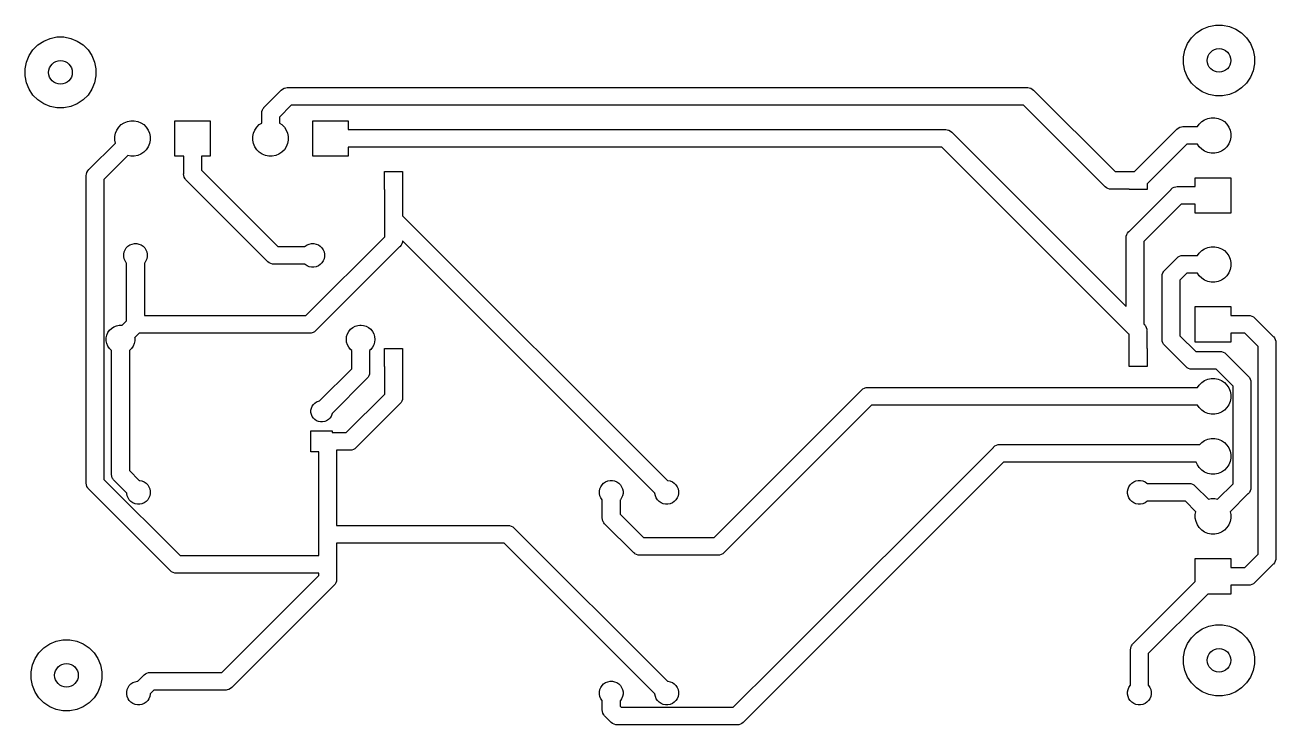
# Model space of a CAD drawing. Extents: x 44 to 150, y -99 to -40.
import ezdxf

# ---------------------------------------------------------------- set-up
doc = ezdxf.new("R2010")
doc.units = 0
doc.header["$MEASUREMENT"] = 0
doc.layers.add('BLACK', color=7, linetype='CONTINUOUS')

msp = doc.modelspace()

# ---------------------------------------------------------------- linework, layer by layer
at = {"layer": 'BLACK', "linetype": 'CONTINUOUS'}
for p, q in [((143.613, -40.2674), (144.159, -40.0413)), ((144.159, -40.0413), (144.739, -39.926)), ((144.739, -39.926), (145.329, -39.926)), ((145.329, -39.926), (145.909, -40.0413)), ((145.909, -40.0413), (146.455, -40.2674)), ((45.0776, -41.6117), (45.569, -41.2834)), ((45.569, -41.2834), (46.1149, -41.0573)), ((46.1149, -41.0573), (46.6945, -40.942)), ((46.6945, -40.942), (47.2855, -40.942)), ((47.2855, -40.942), (47.8651, -41.0573)), ((47.8651, -41.0573), (48.411, -41.2834)), ((48.411, -41.2834), (48.9024, -41.6117)), ((142.375, -41.505), (142.704, -41.0136)), ((142.704, -41.0136), (143.122, -40.5957)), ((143.122, -40.5957), (143.613, -40.2674)), ((146.455, -40.2674), (146.946, -40.5957)), ((146.946, -40.5957), (147.364, -41.0136)), ((147.364, -41.0136), (147.693, -41.505)), ((44.3314, -42.521), (44.6597, -42.0296)), ((44.6597, -42.0296), (45.0776, -41.6117)), ((48.9024, -41.6117), (49.3203, -42.0296)), ((49.3203, -42.0296), (49.6486, -42.521)), ((142.034, -42.6305), (142.149, -42.0509)), ((142.149, -42.0509), (142.375, -41.505)), ((147.693, -41.505), (147.919, -42.0509)), ((147.919, -42.0509), (148.034, -42.6305)), ((43.99, -43.6465), (44.1053, -43.0669)), ((44.1053, -43.0669), (44.3314, -42.521)), ((49.6486, -42.521), (49.8747, -43.0669)), ((49.8747, -43.0669), (49.99, -43.6465)), ((142.034, -43.2215), (142.034, -42.6305)), ((142.149, -43.8011), (142.034, -43.2215)), ((148.034, -43.2215), (147.919, -43.8011)), ((148.034, -42.6305), (148.034, -43.2215)), ((43.99, -44.2375), (43.99, -43.6465)), ((44.1053, -44.8171), (43.99, -44.2375)), ((49.99, -44.2375), (49.8747, -44.8171)), ((49.99, -43.6465), (49.99, -44.2375)), ((142.375, -44.347), (142.149, -43.8011)), ((142.704, -44.8384), (142.375, -44.347)), ((147.693, -44.347), (147.364, -44.8384)), ((147.919, -43.8011), (147.693, -44.347)), ((44.3314, -45.363), (44.1053, -44.8171)), ((44.6597, -45.8544), (44.3314, -45.363)), ((49.6486, -45.363), (49.3203, -45.8544)), ((49.8747, -44.8171), (49.6486, -45.363)), ((64.2657, -46.8523), (65.6483, -45.4697)), ((65.6483, -45.4697), (65.6718, -45.4411)), ((65.6718, -45.4411), (65.786, -45.3474)), ((65.786, -45.3474), (65.9163, -45.2777)), ((65.9163, -45.2777), (66.0577, -45.2349)), ((66.0577, -45.2349), (66.1678, -45.224)), ((66.1678, -45.224), (66.1679, -45.224)), ((66.1679, -45.224), (66.2047, -45.2204)), ((66.2047, -45.2204), (66.2415, -45.224)), ((66.2415, -45.224), (128.773, -45.224)), ((128.773, -45.224), (128.81, -45.2204)), ((128.81, -45.2204), (128.847, -45.224)), ((128.847, -45.224), (128.847, -45.224)), ((128.847, -45.224), (128.957, -45.2349)), ((128.957, -45.2349), (129.098, -45.2777)), ((129.098, -45.2777), (129.229, -45.3474)), ((129.229, -45.3474), (129.343, -45.4411)), ((129.343, -45.4411), (129.366, -45.4697)), ((129.366, -45.4697), (136.233, -52.336)), ((143.122, -45.2563), (142.704, -44.8384)), ((143.613, -45.5846), (143.122, -45.2563)), ((146.946, -45.2563), (146.455, -45.5846)), ((147.364, -44.8384), (146.946, -45.2563)), ((45.0776, -46.2723), (44.6597, -45.8544)), ((45.569, -46.6006), (45.0776, -46.2723)), ((48.9024, -46.2723), (48.411, -46.6006)), ((49.3203, -45.8544), (48.9024, -46.2723)), ((144.159, -45.8107), (143.613, -45.5846)), ((144.739, -45.926), (144.159, -45.8107)), ((145.329, -45.926), (144.739, -45.926)), ((145.909, -45.8107), (145.329, -45.926)), ((146.455, -45.5846), (145.909, -45.8107)), ((46.1149, -46.8267), (45.569, -46.6006)), ((46.6945, -46.942), (46.1149, -46.8267)), ((47.2855, -46.942), (46.6945, -46.942)), ((47.8651, -46.8267), (47.2855, -46.942)), ((48.411, -46.6006), (47.8651, -46.8267)), ((64.0164, -47.4087), (64.0309, -47.2617)), ((64.02, -47.4455), (64.0164, -47.4087)), ((64.02, -48.2271), (64.02, -47.4455)), ((64.0309, -47.2617), (64.0737, -47.1203)), ((64.0737, -47.1203), (64.1062, -47.0596)), ((64.1062, -47.0596), (64.1434, -46.99)), ((64.1434, -46.99), (64.1861, -46.9379)), ((64.1861, -46.9379), (64.2136, -46.9044)), ((64.2136, -46.9044), (64.2371, -46.8758)), ((64.2136, -46.9044), (64.2136, -46.9044)), ((64.2371, -46.8758), (64.2657, -46.8523)), ((66.5153, -46.724), (65.52, -47.7193)), ((128.499, -46.724), (66.5153, -46.724)), ((135.366, -53.5903), (128.499, -46.724)), ((51.7567, -48.8195), (51.9209, -48.5738)), ((51.9209, -48.5738), (52.1298, -48.3649)), ((52.1298, -48.3649), (52.3755, -48.2007)), ((52.3755, -48.2007), (52.6485, -48.0876)), ((52.6485, -48.0876), (52.9383, -48.03)), ((52.9383, -48.03), (53.2337, -48.03)), ((53.2337, -48.03), (53.5235, -48.0876)), ((53.5235, -48.0876), (53.7965, -48.2007)), ((53.7965, -48.2007), (54.0422, -48.3649)), ((54.0422, -48.3649), (54.2511, -48.5738)), ((54.2511, -48.5738), (54.4153, -48.8195)), ((56.666, -51.03), (56.666, -48.03)), ((56.666, -48.03), (59.666, -48.03)), ((59.666, -48.03), (59.666, -51.03)), ((63.4407, -48.8195), (63.6049, -48.5738)), ((63.6049, -48.5738), (63.8138, -48.3649)), ((63.8138, -48.3649), (64.02, -48.2271)), ((65.52, -47.7193), (65.52, -48.2271)), ((65.52, -48.2271), (65.7262, -48.3649)), ((65.7262, -48.3649), (65.9351, -48.5738)), ((65.9351, -48.5738), (66.0993, -48.8195)), ((68.35, -51.03), (68.35, -48.03)), ((68.35, -48.03), (71.35, -48.03)), ((71.35, -48.03), (71.35, -48.78)), ((141.461, -48.7431), (141.575, -48.6494)), ((141.575, -48.6494), (141.706, -48.5797)), ((141.706, -48.5797), (141.847, -48.5369)), ((141.847, -48.5369), (141.957, -48.526)), ((141.957, -48.526), (141.994, -48.5224)), ((141.957, -48.526), (141.957, -48.526)), ((141.994, -48.5224), (142.031, -48.526)), ((142.031, -48.526), (143.223, -48.526)), ((143.223, -48.526), (143.361, -48.3198)), ((143.361, -48.3198), (143.57, -48.1109)), ((143.57, -48.1109), (143.815, -47.9467)), ((143.815, -47.9467), (144.088, -47.8336)), ((144.088, -47.8336), (144.378, -47.776)), ((144.378, -47.776), (144.674, -47.776)), ((144.674, -47.776), (144.964, -47.8336)), ((144.964, -47.8336), (145.237, -47.9467)), ((145.237, -47.9467), (145.482, -48.1109)), ((145.482, -48.1109), (145.691, -48.3198)), ((145.691, -48.3198), (145.855, -48.5655)), ((145.855, -48.5655), (145.968, -48.8385)), ((51.586, -49.3823), (51.6436, -49.0925)), ((51.586, -49.6777), (51.586, -49.3823)), ((51.6344, -49.921), (51.586, -49.6777)), ((51.6436, -49.0925), (51.7567, -48.8195)), ((54.4153, -48.8195), (54.5284, -49.0925)), ((54.5284, -49.0925), (54.586, -49.3823)), ((54.586, -49.6777), (54.5284, -49.9675)), ((54.586, -49.3823), (54.586, -49.6777)), ((63.27, -49.3823), (63.3276, -49.0925)), ((63.27, -49.6777), (63.27, -49.3823)), ((63.3276, -49.9675), (63.27, -49.6777)), ((63.3276, -49.0925), (63.4407, -48.8195)), ((66.0993, -48.8195), (66.2124, -49.0925)), ((66.2124, -49.0925), (66.27, -49.3823)), ((66.27, -49.6777), (66.2124, -49.9675)), ((66.27, -49.3823), (66.27, -49.6777)), ((71.35, -48.78), (121.853, -48.78)), ((121.853, -48.78), (121.89, -48.7764)), ((121.89, -48.7764), (121.927, -48.78)), ((121.927, -48.78), (121.927, -48.78)), ((121.927, -48.78), (122.037, -48.7909)), ((122.037, -48.7909), (122.178, -48.8337)), ((122.178, -48.8337), (122.309, -48.9034)), ((122.309, -48.9034), (122.423, -48.9971)), ((122.423, -48.9971), (122.446, -49.0257)), ((122.446, -49.0257), (137.172, -63.7513)), ((137.885, -52.324), (141.438, -48.7717)), ((141.438, -48.7717), (141.461, -48.7431)), ((145.968, -49.7135), (145.855, -49.9865)), ((145.968, -48.8385), (146.026, -49.1283)), ((146.026, -49.4237), (145.968, -49.7135)), ((146.026, -49.1283), (146.026, -49.4237)), ((49.4157, -52.1396), (51.6344, -49.921)), ((54.0422, -50.6951), (53.7965, -50.8593)), ((54.2511, -50.4862), (54.0422, -50.6951)), ((54.4153, -50.2405), (54.2511, -50.4862)), ((54.5284, -49.9675), (54.4153, -50.2405)), ((63.4407, -50.2405), (63.3276, -49.9675)), ((63.6049, -50.4862), (63.4407, -50.2405)), ((63.8138, -50.6951), (63.6049, -50.4862)), ((64.0595, -50.8593), (63.8138, -50.6951)), ((65.7262, -50.6951), (65.4805, -50.8593)), ((65.9351, -50.4862), (65.7262, -50.6951)), ((66.0993, -50.2405), (65.9351, -50.4862)), ((66.2124, -49.9675), (66.0993, -50.2405)), ((121.579, -50.28), (71.35, -50.28)), ((71.35, -50.28), (71.35, -51.03)), ((137.366, -66.0663), (121.579, -50.28)), ((142.305, -50.026), (138.946, -53.3847)), ((143.223, -50.026), (142.305, -50.026)), ((143.361, -50.2322), (143.223, -50.026)), ((143.57, -50.4411), (143.361, -50.2322)), ((143.815, -50.6053), (143.57, -50.4411)), ((144.088, -50.7184), (143.815, -50.6053)), ((144.378, -50.776), (144.088, -50.7184)), ((144.674, -50.776), (144.378, -50.776)), ((144.964, -50.7184), (144.674, -50.776)), ((145.237, -50.6053), (144.964, -50.7184)), ((145.482, -50.4411), (145.237, -50.6053)), ((145.691, -50.2322), (145.482, -50.4411)), ((145.855, -49.9865), (145.691, -50.2322)), ((52.695, -50.9816), (50.67, -53.0067)), ((52.9383, -51.03), (52.695, -50.9816)), ((53.2337, -51.03), (52.9383, -51.03)), ((53.5235, -50.9724), (53.2337, -51.03)), ((53.7965, -50.8593), (53.5235, -50.9724)), ((57.416, -51.03), (56.666, -51.03)), ((57.416, -52.4932), (57.416, -51.03)), ((59.666, -51.03), (58.916, -51.03)), ((58.916, -51.03), (58.916, -52.2193)), ((64.3325, -50.9724), (64.0595, -50.8593)), ((64.6223, -51.03), (64.3325, -50.9724)), ((64.9177, -51.03), (64.6223, -51.03)), ((65.2075, -50.9724), (64.9177, -51.03)), ((65.4805, -50.8593), (65.2075, -50.9724)), ((71.35, -51.03), (68.35, -51.03)), ((49.1664, -52.696), (49.17, -52.6592)), ((49.17, -52.7328), (49.1664, -52.696)), ((49.17, -52.6592), (49.1809, -52.549)), ((49.17, -52.6592), (49.17, -52.6592)), ((49.17, -78.6772), (49.17, -52.7328)), ((49.1809, -52.549), (49.2237, -52.4076)), ((49.2237, -52.4076), (49.2934, -52.2773)), ((49.2934, -52.2773), (49.3871, -52.1631)), ((49.3871, -52.1631), (49.4157, -52.1396)), ((57.4124, -52.53), (57.416, -52.4932)), ((57.4269, -52.677), (57.4124, -52.53)), ((57.4697, -52.8184), (57.4269, -52.677)), ((57.5394, -52.9487), (57.4697, -52.8184)), ((57.4697, -52.8184), (57.4697, -52.8184)), ((58.916, -52.2193), (65.3827, -58.686)), ((74.422, -53.848), (74.422, -52.324)), ((74.422, -52.324), (75.946, -52.324)), ((75.946, -52.324), (75.946, -53.848)), ((136.233, -52.336), (137.422, -52.336)), ((137.422, -52.336), (137.422, -52.324)), ((137.422, -52.324), (137.885, -52.324)), ((143.026, -53.606), (143.026, -52.856)), ((143.026, -52.856), (146.026, -52.856)), ((146.026, -52.856), (146.026, -55.856)), ((50.67, -53.0067), (50.67, -78.4033)), ((57.5687, -52.9844), (57.5394, -52.9487)), ((57.6096, -53.0343), (57.5687, -52.9844)), ((57.6331, -53.0629), (57.6096, -53.0343)), ((57.6096, -53.0343), (57.6096, -53.0343)), ((57.6617, -53.0864), (57.6331, -53.0629)), ((64.5156, -59.9403), (57.6617, -53.0864)), ((74.434, -53.848), (74.422, -53.848)), ((74.434, -56.3512), (74.434, -53.848)), ((75.946, -53.848), (75.934, -53.848)), ((75.934, -53.848), (75.934, -56.0773)), ((135.389, -53.6189), (135.366, -53.5903)), ((135.503, -53.7126), (135.389, -53.6189)), ((135.634, -53.7823), (135.503, -53.7126)), ((135.775, -53.8251), (135.634, -53.7823)), ((135.885, -53.836), (135.775, -53.8251)), ((135.922, -53.8396), (135.885, -53.836)), ((135.885, -53.836), (135.885, -53.836)), ((135.959, -53.836), (135.922, -53.8396)), ((137.422, -53.836), (135.959, -53.836)), ((137.418, -57.4036), (140.97, -53.8517)), ((137.422, -53.848), (137.422, -53.836)), ((138.946, -53.848), (137.422, -53.848)), ((138.946, -53.3847), (138.946, -53.848)), ((140.97, -53.8517), (140.993, -53.8231)), ((140.993, -53.8231), (141.107, -53.7294)), ((141.107, -53.7294), (141.238, -53.6597)), ((141.238, -53.6597), (141.379, -53.6169)), ((141.379, -53.6169), (141.489, -53.606)), ((141.489, -53.606), (141.526, -53.6024)), ((141.489, -53.606), (141.489, -53.606)), ((141.526, -53.6024), (141.563, -53.606)), ((141.563, -53.606), (143.026, -53.606)), ((75.934, -56.0773), (98.3587, -78.502)), ((141.837, -55.106), (138.672, -58.2707)), ((143.026, -55.106), (141.837, -55.106)), ((143.026, -55.856), (143.026, -55.106)), ((146.026, -55.856), (143.026, -55.856)), ((74.4304, -56.388), (74.434, -56.3512)), ((74.434, -56.4248), (74.4304, -56.388)), ((74.434, -57.8553), (74.434, -56.4248)), ((67.7613, -64.528), (74.434, -57.8553)), ((75.934, -58.2028), (75.9231, -58.313)), ((75.9344, -58.199), (75.934, -58.2028)), ((75.934, -58.2028), (75.934, -58.2028)), ((97.298, -79.5627), (75.9344, -58.199)), ((137.168, -57.96), (137.172, -57.9232)), ((137.172, -57.9968), (137.168, -57.96)), ((137.172, -57.9232), (137.183, -57.813)), ((137.172, -57.9232), (137.172, -57.9232)), ((137.172, -63.7513), (137.172, -57.9968)), ((137.183, -57.813), (137.226, -57.6716)), ((137.226, -57.6716), (137.295, -57.5413)), ((137.295, -57.5413), (137.389, -57.4271)), ((137.389, -57.4271), (137.418, -57.4036)), ((52.34, -59.3375), (52.3784, -59.1443)), ((52.3784, -59.1443), (52.4538, -58.9623)), ((52.4538, -58.9623), (52.5632, -58.7985)), ((52.5632, -58.7985), (52.7025, -58.6592)), ((52.7025, -58.6592), (52.8663, -58.5498)), ((52.8663, -58.5498), (53.0483, -58.4744)), ((53.0483, -58.4744), (53.2415, -58.436)), ((53.2415, -58.436), (53.4385, -58.436)), ((53.4385, -58.436), (53.6317, -58.4744)), ((53.6317, -58.4744), (53.8137, -58.5498)), ((53.8137, -58.5498), (53.9775, -58.6592)), ((53.9775, -58.6592), (54.1168, -58.7985)), ((54.1168, -58.7985), (54.2262, -58.9623)), ((54.2262, -58.9623), (54.3016, -59.1443)), ((54.3016, -59.1443), (54.34, -59.3375)), ((65.3827, -58.686), (67.6758, -58.686)), ((67.6758, -58.686), (67.7025, -58.6592)), ((67.7025, -58.6592), (67.8663, -58.5498)), ((67.8663, -58.5498), (68.0483, -58.4744)), ((68.0483, -58.4744), (68.2415, -58.436)), ((68.2415, -58.436), (68.4385, -58.436)), ((68.4385, -58.436), (68.6317, -58.4744)), ((75.6883, -58.7224), (68.6284, -65.7823)), ((68.6317, -58.4744), (68.8137, -58.5498)), ((68.8137, -58.5498), (68.9775, -58.6592)), ((68.9775, -58.6592), (69.1168, -58.7985)), ((69.1168, -58.7985), (69.2262, -58.9623)), ((69.2262, -58.9623), (69.3016, -59.1443)), ((69.3016, -59.1443), (69.34, -59.3375)), ((75.7169, -58.6989), (75.6883, -58.7224)), ((75.8106, -58.5847), (75.7169, -58.6989)), ((75.8803, -58.4544), (75.8106, -58.5847)), ((75.9231, -58.313), (75.8803, -58.4544)), ((138.672, -58.2707), (138.672, -65.2513)), ((143.223, -59.448), (143.361, -59.2418)), ((143.361, -59.2418), (143.57, -59.0329)), ((143.57, -59.0329), (143.815, -58.8687)), ((143.815, -58.8687), (144.088, -58.7556)), ((144.088, -58.7556), (144.378, -58.698)), ((144.378, -58.698), (144.674, -58.698)), ((144.674, -58.698), (144.964, -58.7556)), ((144.964, -58.7556), (145.237, -58.8687)), ((145.237, -58.8687), (145.482, -59.0329)), ((145.482, -59.0329), (145.691, -59.2418)), ((145.691, -59.2418), (145.855, -59.4875)), ((52.34, -59.5345), (52.34, -59.3375)), ((52.3784, -59.7277), (52.34, -59.5345)), ((52.4538, -59.9097), (52.3784, -59.7277)), ((52.5632, -60.0735), (52.4538, -59.9097)), ((52.59, -60.1002), (52.5632, -60.0735)), ((52.59, -64.9673), (52.59, -60.1002)), ((54.1168, -60.0735), (54.09, -60.1002)), ((54.09, -60.1002), (54.09, -64.528)), ((54.2262, -59.9097), (54.1168, -60.0735)), ((54.3016, -59.7277), (54.2262, -59.9097)), ((54.34, -59.5345), (54.3016, -59.7277)), ((54.34, -59.3375), (54.34, -59.5345)), ((64.5391, -59.9689), (64.5156, -59.9403)), ((64.6533, -60.0626), (64.5391, -59.9689)), ((64.7836, -60.1323), (64.6533, -60.0626)), ((64.925, -60.1751), (64.7836, -60.1323)), ((65.0352, -60.186), (64.925, -60.1751)), ((65.072, -60.1896), (65.0352, -60.186)), ((65.0352, -60.186), (65.0352, -60.186)), ((65.1088, -60.186), (65.072, -60.1896)), ((67.6758, -60.186), (65.1088, -60.186)), ((67.7025, -60.2128), (67.6758, -60.186)), ((67.8663, -60.3222), (67.7025, -60.2128)), ((68.0483, -60.3976), (67.8663, -60.3222)), ((68.8137, -60.3222), (68.6317, -60.3976)), ((68.9775, -60.2128), (68.8137, -60.3222)), ((69.1168, -60.0735), (68.9775, -60.2128)), ((69.2262, -59.9097), (69.1168, -60.0735)), ((69.3016, -59.7277), (69.2262, -59.9097)), ((69.34, -59.5345), (69.3016, -59.7277)), ((69.34, -59.3375), (69.34, -59.5345)), ((140.466, -60.6576), (141.43, -59.6937)), ((141.43, -59.6937), (141.453, -59.6651)), ((141.453, -59.6651), (141.567, -59.5714)), ((141.567, -59.5714), (141.698, -59.5017)), ((141.698, -59.5017), (141.839, -59.4589)), ((141.839, -59.4589), (141.949, -59.448)), ((141.949, -59.448), (141.986, -59.4444)), ((141.949, -59.448), (141.949, -59.448)), ((141.986, -59.4444), (142.023, -59.448)), ((142.023, -59.448), (143.223, -59.448)), ((145.855, -59.4875), (145.968, -59.7605)), ((145.968, -59.7605), (146.026, -60.0503)), ((146.026, -60.0503), (146.026, -60.3457)), ((68.2415, -60.436), (68.0483, -60.3976)), ((68.4385, -60.436), (68.2415, -60.436)), ((68.6317, -60.3976), (68.4385, -60.436)), ((140.216, -61.214), (140.231, -61.067)), ((140.22, -61.2508), (140.216, -61.214)), ((140.22, -66.5112), (140.22, -61.2508)), ((140.231, -61.067), (140.274, -60.9256)), ((140.274, -60.9256), (140.328, -60.8246)), ((140.328, -60.8246), (140.343, -60.7953)), ((140.343, -60.7953), (140.396, -60.7309)), ((140.396, -60.7309), (140.414, -60.7097)), ((140.414, -60.7097), (140.437, -60.6811)), ((140.414, -60.7097), (140.414, -60.7097)), ((140.437, -60.6811), (140.466, -60.6576)), ((142.297, -60.948), (141.72, -61.5247)), ((143.223, -60.948), (142.297, -60.948)), ((143.361, -61.1542), (143.223, -60.948)), ((143.57, -61.3631), (143.361, -61.1542)), ((143.815, -61.5273), (143.57, -61.3631)), ((145.482, -61.3631), (145.237, -61.5273)), ((145.691, -61.1542), (145.482, -61.3631)), ((145.855, -60.9085), (145.691, -61.1542)), ((145.968, -60.6355), (145.855, -60.9085)), ((146.026, -60.3457), (145.968, -60.6355)), ((141.72, -61.5247), (141.72, -66.2373)), ((144.088, -61.6404), (143.815, -61.5273)), ((144.378, -61.698), (144.088, -61.6404)), ((144.674, -61.698), (144.378, -61.698)), ((144.964, -61.6404), (144.674, -61.698)), ((145.237, -61.5273), (144.964, -61.6404)), ((54.09, -64.528), (67.7613, -64.528)), ((143.026, -66.778), (143.026, -63.778)), ((143.026, -63.778), (146.026, -63.778)), ((146.026, -63.778), (146.026, -64.528)), ((146.026, -64.528), (147.489, -64.528)), ((147.489, -64.528), (147.526, -64.5244)), ((147.526, -64.5244), (147.563, -64.528)), ((147.563, -64.528), (147.563, -64.528)), ((147.563, -64.528), (147.673, -64.5389)), ((147.673, -64.5389), (147.814, -64.5817)), ((51.1379, -65.783), (51.305, -65.6159)), ((51.305, -65.6159), (51.5016, -65.4846)), ((51.5016, -65.4846), (51.72, -65.3941)), ((51.72, -65.3941), (51.9518, -65.348)), ((51.9518, -65.348), (52.1882, -65.348)), ((52.1882, -65.348), (52.2058, -65.3515)), ((52.2058, -65.3515), (52.59, -64.9673)), ((71.5374, -65.6954), (71.7201, -65.5454)), ((71.7201, -65.5454), (71.9286, -65.434)), ((71.9286, -65.434), (72.1548, -65.3654)), ((72.1548, -65.3654), (72.331, -65.348)), ((72.331, -65.348), (72.4489, -65.348)), ((72.4489, -65.348), (72.6252, -65.3654)), ((72.6252, -65.3654), (72.8514, -65.434)), ((72.8514, -65.434), (73.0599, -65.5454)), ((73.0599, -65.5454), (73.2426, -65.6954)), ((138.672, -65.2513), (138.688, -65.2676)), ((138.688, -65.2676), (138.717, -65.2911)), ((138.717, -65.2911), (138.74, -65.3197)), ((138.74, -65.3197), (138.74, -65.3197)), ((138.74, -65.3197), (138.764, -65.348)), ((138.764, -65.348), (138.811, -65.4053)), ((138.811, -65.4053), (138.88, -65.5356)), ((138.88, -65.5356), (138.923, -65.677)), ((147.814, -64.5817), (147.945, -64.6514)), ((147.945, -64.6514), (148.059, -64.7451)), ((148.059, -64.7451), (148.082, -64.7737)), ((148.082, -64.7737), (149.602, -66.2936)), ((50.87, -66.4298), (50.9161, -66.198)), ((50.87, -66.6662), (50.87, -66.4298)), ((50.9161, -66.898), (50.87, -66.6662)), ((50.9161, -66.198), (51.0066, -65.9796)), ((51.0066, -65.9796), (51.1379, -65.783)), ((53.27, -66.6662), (53.2239, -66.898)), ((53.6507, -66.028), (53.2665, -66.4122)), ((53.2665, -66.4122), (53.27, -66.4298)), ((53.27, -66.4298), (53.27, -66.6662)), ((68.0352, -66.028), (53.6507, -66.028)), ((68.072, -66.0316), (68.0352, -66.028)), ((68.1088, -66.028), (68.072, -66.0316)), ((68.219, -66.0171), (68.1088, -66.028)), ((68.1088, -66.028), (68.1088, -66.028)), ((68.3604, -65.9743), (68.219, -66.0171)), ((68.4907, -65.9046), (68.3604, -65.9743)), ((68.6049, -65.8109), (68.4907, -65.9046)), ((68.6284, -65.7823), (68.6049, -65.8109)), ((71.1842, -66.548), (71.2074, -66.3128)), ((71.2074, -66.7832), (71.1842, -66.548)), ((71.2074, -66.3128), (71.276, -66.0866)), ((71.276, -66.0866), (71.3874, -65.8781)), ((71.3874, -65.8781), (71.5374, -65.6954)), ((73.2426, -65.6954), (73.3926, -65.8781)), ((73.3926, -65.8781), (73.504, -66.0866)), ((73.504, -66.0866), (73.5726, -66.3128)), ((73.5726, -66.3128), (73.5958, -66.548)), ((73.5958, -66.548), (73.5726, -66.7832)), ((137.389, -66.0949), (137.366, -66.0663)), ((137.418, -66.1184), (137.389, -66.0949)), ((137.434, -66.1347), (137.418, -66.1184)), ((137.434, -67.324), (137.434, -66.1347)), ((138.923, -65.677), (138.934, -65.7872)), ((138.934, -65.7872), (138.934, -65.7872)), ((138.934, -65.7872), (138.938, -65.824)), ((138.938, -65.824), (138.934, -65.8608)), ((138.934, -65.8608), (138.934, -67.324)), ((140.216, -66.548), (140.22, -66.5112)), ((140.22, -66.5848), (140.216, -66.548)), ((140.231, -66.695), (140.22, -66.5848)), ((140.22, -66.5848), (140.22, -66.5848)), ((141.72, -66.2373), (143.059, -67.576)), ((147.215, -66.028), (146.026, -66.028)), ((146.026, -66.028), (146.026, -66.778)), ((148.348, -67.1607), (147.215, -66.028)), ((149.602, -66.2936), (149.631, -66.3171)), ((149.631, -66.3171), (149.725, -66.4313)), ((149.725, -66.4313), (149.794, -66.5616)), ((149.794, -66.5616), (149.837, -66.703)), ((51.0066, -67.1164), (50.9161, -66.898)), ((51.1379, -67.313), (51.0066, -67.1164)), ((51.305, -67.4801), (51.1379, -67.313)), ((51.32, -67.4901), (51.305, -67.4801)), ((51.32, -77.9412), (51.32, -67.4901)), ((52.835, -67.4801), (52.82, -67.4901)), ((52.82, -67.4901), (52.82, -77.6673)), ((53.0021, -67.313), (52.835, -67.4801)), ((53.1334, -67.1164), (53.0021, -67.313)), ((53.2239, -66.898), (53.1334, -67.1164)), ((71.276, -67.0094), (71.2074, -66.7832)), ((71.3874, -67.2179), (71.276, -67.0094)), ((71.5374, -67.4006), (71.3874, -67.2179)), ((71.64, -67.4849), (71.5374, -67.4006)), ((71.64, -69.0313), (71.64, -67.4849)), ((73.2426, -67.4006), (73.14, -67.4849)), ((73.14, -67.4849), (73.14, -69.3052)), ((73.3926, -67.2179), (73.2426, -67.4006)), ((73.504, -67.0094), (73.3926, -67.2179)), ((73.5726, -66.7832), (73.504, -67.0094)), ((74.422, -68.848), (74.422, -67.324)), ((74.422, -67.324), (75.946, -67.324)), ((75.946, -67.324), (75.946, -68.848)), ((137.422, -68.848), (137.422, -67.324)), ((137.422, -67.324), (137.434, -67.324)), ((138.934, -67.324), (138.946, -67.324)), ((138.946, -67.324), (138.946, -68.848)), ((140.274, -66.8364), (140.231, -66.695)), ((140.343, -66.9667), (140.274, -66.8364)), ((140.437, -67.0809), (140.343, -66.9667)), ((140.466, -67.1044), (140.437, -67.0809)), ((142.192, -68.8303), (140.466, -67.1044)), ((146.026, -66.778), (143.026, -66.778)), ((143.059, -67.576), (145.067, -67.576)), ((145.067, -67.576), (145.104, -67.5724)), ((145.104, -67.5724), (145.141, -67.576)), ((145.141, -67.576), (145.141, -67.576)), ((145.141, -67.576), (145.251, -67.5869)), ((145.251, -67.5869), (145.392, -67.6297)), ((145.392, -67.6297), (145.523, -67.6994)), ((145.523, -67.6994), (145.637, -67.7931)), ((148.348, -84.7313), (148.348, -67.1607)), ((149.837, -66.703), (149.848, -66.8132)), ((149.848, -66.8132), (149.848, -66.8132)), ((149.848, -66.8132), (149.852, -66.85)), ((149.852, -66.85), (149.848, -66.8868)), ((149.848, -66.8868), (149.848, -85.0052)), ((145.637, -67.7931), (145.66, -67.8217)), ((145.66, -67.8217), (147.48, -69.6416)), ((68.9095, -71.7619), (71.64, -69.0313)), ((73.0166, -69.7607), (72.9229, -69.8749)), ((73.0863, -69.6304), (73.0166, -69.7607)), ((73.1291, -69.489), (73.0863, -69.6304)), ((73.14, -69.3788), (73.1291, -69.489)), ((73.14, -69.3052), (73.1436, -69.342)), ((73.1436, -69.342), (73.14, -69.3788)), ((73.14, -69.3788), (73.14, -69.3788)), ((74.434, -68.848), (74.422, -68.848)), ((74.434, -71.1773), (74.434, -68.848)), ((75.946, -68.848), (75.934, -68.848)), ((75.934, -68.848), (75.934, -71.4512)), ((138.946, -68.848), (137.422, -68.848)), ((142.215, -68.8589), (142.192, -68.8303)), ((142.329, -68.9526), (142.215, -68.8589)), ((142.46, -69.0223), (142.329, -68.9526)), ((142.601, -69.0651), (142.46, -69.0223)), ((142.711, -69.076), (142.601, -69.0651)), ((142.748, -69.0796), (142.711, -69.076)), ((142.711, -69.076), (142.711, -69.076)), ((142.785, -69.076), (142.748, -69.0796)), ((144.793, -69.076), (142.785, -69.076)), ((146.226, -70.5087), (144.793, -69.076)), ((147.48, -69.6416), (147.509, -69.6651)), ((147.509, -69.6651), (147.532, -69.6937)), ((147.532, -69.6937), (147.532, -69.6937)), ((147.532, -69.6937), (147.587, -69.7607)), ((147.587, -69.7607), (147.603, -69.7793)), ((147.603, -69.7793), (147.672, -69.9096)), ((72.8943, -69.8984), (69.9701, -72.8225)), ((72.9229, -69.8749), (72.8943, -69.8984)), ((102.305, -83.324), (114.76, -70.8697)), ((114.76, -70.8697), (114.783, -70.8411)), ((114.783, -70.8411), (114.897, -70.7474)), ((114.897, -70.7474), (115.028, -70.6777)), ((115.028, -70.6777), (115.075, -70.6635)), ((115.075, -70.6635), (115.169, -70.6349)), ((115.169, -70.6349), (115.184, -70.6334)), ((115.184, -70.6334), (115.279, -70.624)), ((115.279, -70.624), (115.316, -70.6204)), ((115.279, -70.624), (115.279, -70.624)), ((115.316, -70.6204), (115.353, -70.624)), ((115.353, -70.624), (143.223, -70.624)), ((143.223, -70.624), (143.361, -70.4178)), ((143.361, -70.4178), (143.57, -70.2089)), ((143.57, -70.2089), (143.815, -70.0447)), ((143.815, -70.0447), (144.088, -69.9316)), ((144.088, -69.9316), (144.378, -69.874)), ((144.378, -69.874), (144.674, -69.874)), ((144.674, -69.874), (144.964, -69.9316)), ((144.964, -69.9316), (145.237, -70.0447)), ((145.237, -70.0447), (145.482, -70.2089)), ((145.482, -70.2089), (145.691, -70.4178)), ((145.691, -70.4178), (145.855, -70.6635)), ((145.855, -70.6635), (145.968, -70.9365)), ((146.226, -78.7733), (146.226, -70.5087)), ((147.672, -69.9096), (147.715, -70.051)), ((147.715, -70.051), (147.726, -70.1612)), ((147.726, -70.1612), (147.726, -70.1612)), ((147.726, -70.1612), (147.73, -70.198)), ((147.73, -70.198), (147.726, -70.2348)), ((147.726, -70.2348), (147.726, -79.0472)), ((68.3889, -72.0703), (68.5143, -71.9449)), ((68.5143, -71.9449), (68.6617, -71.8464)), ((68.6617, -71.8464), (68.8255, -71.7786)), ((68.8255, -71.7786), (68.9095, -71.7619)), ((71.1773, -74.434), (74.434, -71.1773)), ((75.8106, -71.9067), (75.7404, -71.9923)), ((75.8803, -71.7764), (75.8106, -71.9067)), ((75.8106, -71.9067), (75.8106, -71.9067)), ((75.9231, -71.635), (75.8803, -71.7764)), ((75.934, -71.5248), (75.9231, -71.635)), ((75.934, -71.4512), (75.9376, -71.488)), ((75.9376, -71.488), (75.934, -71.5248)), ((75.934, -71.5248), (75.934, -71.5248)), ((145.968, -71.8115), (145.855, -72.0845)), ((145.968, -70.9365), (146.026, -71.2263)), ((146.026, -71.5217), (145.968, -71.8115)), ((146.026, -71.2263), (146.026, -71.5217)), ((68.188, -72.5554), (68.2226, -72.3815)), ((68.188, -72.7326), (68.188, -72.5554)), ((68.2226, -72.9065), (68.188, -72.7326)), ((68.2226, -72.3815), (68.2904, -72.2177)), ((68.2904, -73.0703), (68.2226, -72.9065)), ((68.2904, -72.2177), (68.3889, -72.0703)), ((69.9534, -72.9065), (69.8856, -73.0703)), ((69.9701, -72.8225), (69.9534, -72.9065)), ((75.6883, -72.0444), (72.0444, -75.6883)), ((75.7169, -72.0209), (75.6883, -72.0444)), ((75.7404, -71.9923), (75.7169, -72.0209)), ((75.7404, -71.9923), (75.7404, -71.9923)), ((115.627, -72.124), (103.172, -84.5783)), ((143.223, -72.124), (115.627, -72.124)), ((143.361, -72.3302), (143.223, -72.124)), ((143.57, -72.5391), (143.361, -72.3302)), ((143.815, -72.7033), (143.57, -72.5391)), ((144.088, -72.8164), (143.815, -72.7033)), ((144.378, -72.874), (144.088, -72.8164)), ((144.674, -72.874), (144.378, -72.874)), ((144.964, -72.8164), (144.674, -72.874)), ((145.237, -72.7033), (144.964, -72.8164)), ((145.482, -72.5391), (145.237, -72.7033)), ((145.691, -72.3302), (145.482, -72.5391)), ((145.855, -72.0845), (145.691, -72.3302)), ((68.3889, -73.2177), (68.2904, -73.0703)), ((68.5143, -73.3431), (68.3889, -73.2177)), ((68.6617, -73.4416), (68.5143, -73.3431)), ((68.8255, -73.5094), (68.6617, -73.4416)), ((68.9994, -73.544), (68.8255, -73.5094)), ((69.1766, -73.544), (68.9994, -73.544)), ((69.3505, -73.5094), (69.1766, -73.544)), ((69.5143, -73.4416), (69.3505, -73.5094)), ((69.6617, -73.3431), (69.5143, -73.4416)), ((69.7871, -73.2177), (69.6617, -73.3431)), ((69.8856, -73.0703), (69.7871, -73.2177)), ((68.188, -76.084), (68.188, -74.284)), ((68.188, -74.284), (69.988, -74.284)), ((69.988, -74.284), (69.988, -74.434)), ((69.988, -74.434), (71.1773, -74.434)), ((143.57, -75.2889), (143.815, -75.1247)), ((143.815, -75.1247), (144.088, -75.0116)), ((144.088, -75.0116), (144.378, -74.954)), ((144.378, -74.954), (144.674, -74.954)), ((144.674, -74.954), (144.964, -75.0116)), ((144.964, -75.0116), (145.237, -75.1247)), ((145.237, -75.1247), (145.482, -75.2889)), ((68.846, -76.084), (68.188, -76.084)), ((68.846, -83.2752), (68.846, -76.084)), ((71.4512, -75.934), (70.346, -75.934)), ((70.346, -75.934), (70.346, -82.308)), ((71.488, -75.9376), (71.4512, -75.934)), ((71.5248, -75.934), (71.488, -75.9376)), ((71.635, -75.9231), (71.5248, -75.934)), ((71.5248, -75.934), (71.5248, -75.934)), ((71.7764, -75.8803), (71.635, -75.9231)), ((71.9067, -75.8106), (71.7764, -75.8803)), ((72.0209, -75.7169), (71.9067, -75.8106)), ((72.0444, -75.6883), (72.0209, -75.7169)), ((107.446, -94.1856), (125.936, -75.6957)), ((125.936, -75.6957), (125.959, -75.6671)), ((125.959, -75.6671), (126.038, -75.6027)), ((126.038, -75.6027), (126.073, -75.5734)), ((126.073, -75.5734), (126.204, -75.5037)), ((126.204, -75.5037), (126.345, -75.4609)), ((126.345, -75.4609), (126.455, -75.45)), ((126.455, -75.45), (126.492, -75.4464)), ((126.455, -75.45), (126.455, -75.45)), ((126.492, -75.4464), (126.529, -75.45)), ((126.529, -75.45), (143.409, -75.45)), ((143.409, -75.45), (143.57, -75.2889)), ((145.482, -75.2889), (145.691, -75.4978)), ((145.691, -75.4978), (145.855, -75.7435)), ((145.855, -75.7435), (145.968, -76.0165)), ((145.968, -76.0165), (146.026, -76.3063)), ((126.803, -76.95), (108.506, -95.2463)), ((143.108, -76.95), (126.803, -76.95)), ((143.197, -77.1645), (143.108, -76.95)), ((143.361, -77.4102), (143.197, -77.1645)), ((145.855, -77.1645), (145.691, -77.4102)), ((145.968, -76.8915), (145.855, -77.1645)), ((146.026, -76.6017), (145.968, -76.8915)), ((146.026, -76.3063), (146.026, -76.6017)), ((51.3164, -77.978), (51.32, -77.9412)), ((51.3309, -78.125), (51.3164, -77.978)), ((51.3737, -78.2664), (51.3309, -78.125)), ((51.4062, -78.327), (51.3737, -78.2664)), ((51.4434, -78.3967), (51.4062, -78.327)), ((52.82, -77.6673), (53.6547, -78.502)), ((143.57, -77.6191), (143.361, -77.4102)), ((143.815, -77.7833), (143.57, -77.6191)), ((144.088, -77.8964), (143.815, -77.7833)), ((144.378, -77.954), (144.088, -77.8964)), ((144.674, -77.954), (144.378, -77.954)), ((144.964, -77.8964), (144.674, -77.954)), ((145.237, -77.7833), (144.964, -77.8964)), ((145.482, -77.6191), (145.237, -77.7833)), ((145.691, -77.4102), (145.482, -77.6191)), ((49.1664, -78.714), (49.17, -78.6772)), ((49.1809, -78.861), (49.1664, -78.714)), ((49.2237, -79.0024), (49.1809, -78.861)), ((49.2934, -79.1327), (49.2237, -79.0024)), ((49.2237, -79.0024), (49.2237, -79.0024)), ((49.3361, -79.1848), (49.2934, -79.1327)), ((49.3636, -79.2183), (49.3361, -79.1848)), ((49.3871, -79.2469), (49.3636, -79.2183)), ((49.3636, -79.2183), (49.3636, -79.2183)), ((49.4157, -79.2704), (49.3871, -79.2469)), ((56.2476, -86.1023), (49.4157, -79.2704)), ((50.67, -78.4033), (57.1147, -84.848)), ((51.4861, -78.4488), (51.4434, -78.3967)), ((51.5136, -78.4823), (51.4861, -78.4488)), ((51.5371, -78.5109), (51.5136, -78.4823)), ((51.5136, -78.4823), (51.5136, -78.4823)), ((51.5657, -78.5344), (51.5371, -78.5109)), ((52.594, -79.5627), (51.5657, -78.5344)), ((53.6547, -78.502), (53.6925, -78.502)), ((53.6925, -78.502), (53.8857, -78.5404)), ((53.8857, -78.5404), (54.0677, -78.6158)), ((54.0677, -78.6158), (54.2315, -78.7252)), ((54.2315, -78.7252), (54.3708, -78.8645)), ((54.3708, -78.8645), (54.4802, -79.0283)), ((54.4802, -79.0283), (54.5556, -79.2103)), ((54.5556, -79.2103), (54.594, -79.4035)), ((92.594, -79.4035), (92.6324, -79.2103)), ((92.6324, -79.2103), (92.7078, -79.0283)), ((92.7078, -79.0283), (92.8172, -78.8645)), ((92.8172, -78.8645), (92.9565, -78.7252)), ((92.9565, -78.7252), (93.1203, -78.6158)), ((93.1203, -78.6158), (93.3023, -78.5404)), ((93.3023, -78.5404), (93.4955, -78.502)), ((93.4955, -78.502), (93.6925, -78.502)), ((93.6925, -78.502), (93.8857, -78.5404)), ((93.8857, -78.5404), (94.0677, -78.6158)), ((94.0677, -78.6158), (94.2315, -78.7252)), ((94.2315, -78.7252), (94.3708, -78.8645)), ((94.3708, -78.8645), (94.4802, -79.0283)), ((94.4802, -79.0283), (94.5556, -79.2103)), ((94.5556, -79.2103), (94.594, -79.4035)), ((98.3587, -78.502), (98.3965, -78.502)), ((98.3965, -78.502), (98.5897, -78.5404)), ((98.5897, -78.5404), (98.7717, -78.6158)), ((98.7717, -78.6158), (98.9355, -78.7252)), ((98.9355, -78.7252), (99.0748, -78.8645)), ((99.0748, -78.8645), (99.1842, -79.0283)), ((99.1842, -79.0283), (99.2596, -79.2103)), ((99.2596, -79.2103), (99.298, -79.4035)), ((137.298, -79.4035), (137.336, -79.2103)), ((137.336, -79.2103), (137.412, -79.0283)), ((137.412, -79.0283), (137.521, -78.8645)), ((137.521, -78.8645), (137.661, -78.7252)), ((137.661, -78.7252), (137.824, -78.6158)), ((137.824, -78.6158), (138.006, -78.5404)), ((138.006, -78.5404), (138.2, -78.502)), ((138.2, -78.502), (138.396, -78.502)), ((138.396, -78.502), (138.59, -78.5404)), ((138.59, -78.5404), (138.772, -78.6158)), ((138.772, -78.6158), (138.935, -78.7252)), ((138.935, -78.7252), (138.962, -78.752)), ((138.962, -78.752), (142.457, -78.752)), ((142.457, -78.752), (142.494, -78.7484)), ((142.494, -78.7484), (142.531, -78.752)), ((142.531, -78.752), (142.531, -78.752)), ((142.531, -78.752), (142.641, -78.7629)), ((142.641, -78.7629), (142.782, -78.8057)), ((142.782, -78.8057), (142.913, -78.8754)), ((142.913, -78.8754), (143.027, -78.9691)), ((143.027, -78.9691), (143.05, -78.9977)), ((143.05, -78.9977), (144.135, -80.0824)), ((144.917, -80.0824), (146.226, -78.7733)), ((147.672, -79.3724), (147.603, -79.5027)), ((147.715, -79.231), (147.672, -79.3724)), ((147.726, -79.1208), (147.715, -79.231)), ((147.726, -79.0472), (147.73, -79.084)), ((147.73, -79.084), (147.726, -79.1208)), ((147.726, -79.1208), (147.726, -79.1208)), ((52.594, -79.6005), (52.594, -79.5627)), ((52.6324, -79.7937), (52.594, -79.6005)), ((52.7078, -79.9757), (52.6324, -79.7937)), ((52.8172, -80.1395), (52.7078, -79.9757)), ((52.9565, -80.2788), (52.8172, -80.1395)), ((53.1203, -80.3882), (52.9565, -80.2788)), ((53.3023, -80.4636), (53.1203, -80.3882)), ((54.0677, -80.3882), (53.8857, -80.4636)), ((54.2315, -80.2788), (54.0677, -80.3882)), ((54.3708, -80.1395), (54.2315, -80.2788)), ((54.4802, -79.9757), (54.3708, -80.1395)), ((54.5556, -79.7937), (54.4802, -79.9757)), ((54.594, -79.6005), (54.5556, -79.7937)), ((54.594, -79.4035), (54.594, -79.6005)), ((92.594, -79.6005), (92.594, -79.4035)), ((92.6324, -79.7937), (92.594, -79.6005)), ((92.7078, -79.9757), (92.6324, -79.7937)), ((92.8172, -80.1395), (92.7078, -79.9757)), ((92.844, -80.1662), (92.8172, -80.1395)), ((92.844, -81.6192), (92.844, -80.1662)), ((94.3708, -80.1395), (94.344, -80.1662)), ((94.344, -80.1662), (94.344, -81.3453)), ((94.4802, -79.9757), (94.3708, -80.1395)), ((94.5556, -79.7937), (94.4802, -79.9757)), ((94.594, -79.6005), (94.5556, -79.7937)), ((94.594, -79.4035), (94.594, -79.6005)), ((97.298, -79.6005), (97.298, -79.5627)), ((97.3364, -79.7937), (97.298, -79.6005)), ((97.4118, -79.9757), (97.3364, -79.7937)), ((97.5212, -80.1395), (97.4118, -79.9757)), ((97.6605, -80.2788), (97.5212, -80.1395)), ((97.8243, -80.3882), (97.6605, -80.2788)), ((98.0063, -80.4636), (97.8243, -80.3882)), ((98.7717, -80.3882), (98.5897, -80.4636)), ((98.9355, -80.2788), (98.7717, -80.3882)), ((99.0748, -80.1395), (98.9355, -80.2788)), ((99.1842, -79.9757), (99.0748, -80.1395)), ((99.2596, -79.7937), (99.1842, -79.9757)), ((99.298, -79.6005), (99.2596, -79.7937)), ((99.298, -79.4035), (99.298, -79.6005)), ((137.298, -79.6005), (137.298, -79.4035)), ((137.336, -79.7937), (137.298, -79.6005)), ((137.412, -79.9757), (137.336, -79.7937)), ((137.521, -80.1395), (137.412, -79.9757)), ((137.661, -80.2788), (137.521, -80.1395)), ((137.824, -80.3882), (137.661, -80.2788)), ((138.006, -80.4636), (137.824, -80.3882)), ((138.772, -80.3882), (138.59, -80.4636)), ((138.935, -80.2788), (138.772, -80.3882)), ((138.962, -80.252), (138.935, -80.2788)), ((142.183, -80.252), (138.962, -80.252)), ((143.074, -81.143), (142.183, -80.252)), ((144.135, -80.0824), (144.378, -80.034)), ((144.378, -80.034), (144.674, -80.034)), ((144.674, -80.034), (144.917, -80.0824)), ((147.48, -79.6404), (145.978, -81.143)), ((147.509, -79.6169), (147.48, -79.6404)), ((147.603, -79.5027), (147.509, -79.6169)), ((53.4955, -80.502), (53.3023, -80.4636)), ((53.6925, -80.502), (53.4955, -80.502)), ((53.8857, -80.4636), (53.6925, -80.502)), ((94.344, -81.3453), (96.3227, -83.324)), ((98.1995, -80.502), (98.0063, -80.4636)), ((98.3965, -80.502), (98.1995, -80.502)), ((98.5897, -80.4636), (98.3965, -80.502)), ((138.2, -80.502), (138.006, -80.4636)), ((138.396, -80.502), (138.2, -80.502)), ((138.59, -80.4636), (138.396, -80.502)), ((143.026, -81.3863), (143.074, -81.143)), ((143.026, -81.6817), (143.026, -81.3863)), ((145.978, -81.143), (146.026, -81.3863)), ((146.026, -81.3863), (146.026, -81.6817)), ((70.346, -82.308), (84.8172, -82.308)), ((84.8172, -82.308), (84.854, -82.3044)), ((84.854, -82.3044), (84.8908, -82.308)), ((84.8908, -82.308), (84.8908, -82.308)), ((84.8908, -82.308), (85.001, -82.3189)), ((85.001, -82.3189), (85.1424, -82.3617)), ((85.1424, -82.3617), (85.2727, -82.4314)), ((85.2727, -82.4314), (85.3869, -82.5251)), ((85.3869, -82.5251), (85.4104, -82.5537)), ((85.4104, -82.5537), (98.3587, -95.502)), ((92.8404, -81.656), (92.844, -81.6192)), ((92.8549, -81.803), (92.8404, -81.656)), ((92.8977, -81.9444), (92.8549, -81.803)), ((92.9122, -81.9715), (92.8977, -81.9444)), ((92.9674, -82.0747), (92.9122, -81.9715)), ((92.9803, -82.0904), (92.9674, -82.0747)), ((93.0376, -82.1603), (92.9803, -82.0904)), ((93.0611, -82.1889), (93.0376, -82.1603)), ((93.0376, -82.1603), (93.0376, -82.1603)), ((93.0897, -82.2124), (93.0611, -82.1889)), ((95.4556, -84.5783), (93.0897, -82.2124)), ((143.084, -81.9715), (143.026, -81.6817)), ((143.197, -82.2445), (143.084, -81.9715)), ((143.361, -82.4902), (143.197, -82.2445)), ((143.57, -82.6991), (143.361, -82.4902)), ((145.691, -82.4902), (145.482, -82.6991)), ((145.855, -82.2445), (145.691, -82.4902)), ((145.968, -81.9715), (145.855, -82.2445)), ((146.026, -81.6817), (145.968, -81.9715)), ((68.8424, -83.312), (68.846, -83.2752)), ((68.846, -83.3488), (68.8424, -83.312)), ((68.846, -84.848), (68.846, -83.3488)), ((68.846, -83.3488), (68.846, -83.3488)), ((68.846, -83.3488), (68.846, -83.3488)), ((96.3227, -83.324), (102.305, -83.324)), ((143.815, -82.8633), (143.57, -82.6991)), ((144.088, -82.9764), (143.815, -82.8633)), ((144.378, -83.034), (144.088, -82.9764)), ((144.674, -83.034), (144.378, -83.034)), ((144.964, -82.9764), (144.674, -83.034)), ((145.237, -82.8633), (144.964, -82.9764)), ((145.482, -82.6991), (145.237, -82.8633)), ((84.5433, -83.808), (70.346, -83.808)), ((70.346, -83.808), (70.346, -85.5612)), ((97.298, -96.5627), (84.5433, -83.808)), ((95.4791, -84.6069), (95.4556, -84.5783)), ((95.5077, -84.6304), (95.4791, -84.6069)), ((95.5819, -84.6913), (95.5077, -84.6304)), ((95.5077, -84.6304), (95.5077, -84.6304)), ((103.149, -84.6069), (103.035, -84.7006)), ((103.172, -84.5783), (103.149, -84.6069)), ((57.1147, -84.848), (68.846, -84.848)), ((70.346, -85.5612), (70.3496, -85.598)), ((70.3496, -85.598), (70.346, -85.6348)), ((70.346, -85.6348), (70.346, -86.8312)), ((95.5933, -84.7006), (95.5819, -84.6913)), ((95.7236, -84.7703), (95.5933, -84.7006)), ((95.865, -84.8131), (95.7236, -84.7703)), ((95.9752, -84.824), (95.865, -84.8131)), ((96.012, -84.8276), (95.9752, -84.824)), ((95.9752, -84.824), (95.9752, -84.824)), ((96.0488, -84.824), (96.012, -84.8276)), ((102.579, -84.824), (96.0488, -84.824)), ((102.616, -84.8276), (102.579, -84.824)), ((102.653, -84.824), (102.616, -84.8276)), ((102.763, -84.8131), (102.653, -84.824)), ((102.653, -84.824), (102.653, -84.824)), ((102.904, -84.7703), (102.763, -84.8131)), ((103.035, -84.7006), (102.904, -84.7703)), ((143.026, -87.0533), (143.026, -85.114)), ((143.026, -85.114), (146.026, -85.114)), ((146.026, -85.114), (146.026, -85.864)), ((147.215, -85.864), (148.348, -84.7313)), ((149.602, -85.5984), (148.082, -87.1183)), ((149.631, -85.5749), (149.602, -85.5984)), ((149.725, -85.4607), (149.631, -85.5749)), ((149.794, -85.3304), (149.725, -85.4607)), ((149.837, -85.189), (149.794, -85.3304)), ((149.848, -85.0788), (149.837, -85.189)), ((149.848, -85.0052), (149.852, -85.042)), ((149.852, -85.042), (149.848, -85.0788)), ((149.848, -85.0788), (149.848, -85.0788)), ((56.2711, -86.1309), (56.2476, -86.1023)), ((56.2997, -86.1544), (56.2711, -86.1309)), ((56.3496, -86.1953), (56.2997, -86.1544)), ((56.2997, -86.1544), (56.2997, -86.1544)), ((56.3853, -86.2246), (56.3496, -86.1953)), ((56.5156, -86.2943), (56.3853, -86.2246)), ((56.657, -86.3371), (56.5156, -86.2943)), ((56.7672, -86.348), (56.657, -86.3371)), ((56.804, -86.3516), (56.7672, -86.348)), ((56.7672, -86.348), (56.7672, -86.348)), ((56.8408, -86.348), (56.804, -86.3516)), ((68.846, -86.348), (56.8408, -86.348)), ((60.6513, -94.752), (68.846, -86.5573)), ((68.846, -86.5573), (68.846, -86.348)), ((146.026, -85.864), (147.215, -85.864)), ((70.1003, -87.4244), (61.5184, -96.0063)), ((70.1289, -87.4009), (70.1003, -87.4244)), ((70.1524, -87.3723), (70.1289, -87.4009)), ((70.2033, -87.3103), (70.1524, -87.3723)), ((70.1524, -87.3723), (70.1524, -87.3723)), ((70.2226, -87.2867), (70.2033, -87.3103)), ((70.2923, -87.1564), (70.2226, -87.2867)), ((70.3351, -87.015), (70.2923, -87.1564)), ((70.346, -86.9048), (70.3351, -87.015)), ((70.346, -86.8312), (70.3496, -86.868)), ((70.3496, -86.868), (70.346, -86.9048)), ((70.346, -86.9048), (70.346, -86.9048)), ((137.794, -92.2856), (143.026, -87.0533)), ((147.489, -87.364), (146.026, -87.364)), ((146.026, -87.364), (146.026, -88.114)), ((147.526, -87.3676), (147.489, -87.364)), ((147.563, -87.364), (147.526, -87.3676)), ((147.673, -87.3531), (147.563, -87.364)), ((147.563, -87.364), (147.563, -87.364)), ((147.814, -87.3103), (147.673, -87.3531)), ((147.945, -87.2406), (147.814, -87.3103)), ((148.059, -87.1469), (147.945, -87.2406)), ((148.082, -87.1183), (148.059, -87.1469)), ((144.087, -88.114), (139.048, -93.1527)), ((146.026, -88.114), (144.087, -88.114)), ((143.613, -91.0674), (144.159, -90.8413)), ((144.159, -90.8413), (144.739, -90.726)), ((144.739, -90.726), (145.329, -90.726)), ((145.329, -90.726), (145.909, -90.8413)), ((145.909, -90.8413), (146.455, -91.0674)), ((46.6229, -92.1113), (47.2025, -91.996)), ((47.2025, -91.996), (47.7935, -91.996)), ((47.7935, -91.996), (48.3731, -92.1113)), ((142.375, -92.305), (142.704, -91.8136)), ((142.704, -91.8136), (143.122, -91.3957)), ((143.122, -91.3957), (143.613, -91.0674)), ((146.455, -91.0674), (146.946, -91.3957)), ((146.946, -91.3957), (147.364, -91.8136)), ((147.364, -91.8136), (147.693, -92.305)), ((44.8394, -93.575), (45.1677, -93.0836)), ((45.1677, -93.0836), (45.5856, -92.6657)), ((45.5856, -92.6657), (46.077, -92.3374)), ((46.077, -92.3374), (46.6229, -92.1113)), ((48.3731, -92.1113), (48.919, -92.3374)), ((48.919, -92.3374), (49.4104, -92.6657)), ((49.4104, -92.6657), (49.8283, -93.0836)), ((49.8283, -93.0836), (50.1566, -93.575)), ((137.544, -92.842), (137.559, -92.695)), ((137.548, -92.8788), (137.544, -92.842)), ((137.548, -95.8378), (137.548, -92.8788)), ((137.559, -92.695), (137.602, -92.5536)), ((137.602, -92.5536), (137.634, -92.4929)), ((137.634, -92.4929), (137.671, -92.4233)), ((137.671, -92.4233), (137.714, -92.3712)), ((137.714, -92.3712), (137.742, -92.3377)), ((137.742, -92.3377), (137.765, -92.3091)), ((137.742, -92.3377), (137.742, -92.3377)), ((137.765, -92.3091), (137.794, -92.2856)), ((139.048, -93.1527), (139.048, -95.8378)), ((142.034, -93.4305), (142.149, -92.8509)), ((142.149, -92.8509), (142.375, -92.305)), ((147.693, -92.305), (147.919, -92.8509)), ((147.919, -92.8509), (148.034, -93.4305)), ((44.498, -94.7005), (44.6133, -94.1209)), ((44.6133, -94.1209), (44.8394, -93.575)), ((50.1566, -93.575), (50.3827, -94.1209)), ((50.3827, -94.1209), (50.498, -94.7005)), ((103.929, -97.702), (107.446, -94.1856)), ((107.446, -94.1856), (107.446, -94.1856)), ((142.034, -94.0215), (142.034, -93.4305)), ((142.149, -94.6011), (142.034, -94.0215)), ((148.034, -94.0215), (147.919, -94.6011)), ((148.034, -93.4305), (148.034, -94.0215)), ((44.498, -95.2915), (44.498, -94.7005)), ((50.498, -94.7005), (50.498, -95.2915)), ((53.5333, -95.502), (54.0376, -94.9977)), ((54.0376, -94.9977), (54.0611, -94.9691)), ((54.0611, -94.9691), (54.1753, -94.8754)), ((54.1753, -94.8754), (54.3056, -94.8057)), ((54.3056, -94.8057), (54.447, -94.7629)), ((54.447, -94.7629), (54.5572, -94.752)), ((54.5572, -94.752), (54.594, -94.7484)), ((54.5572, -94.752), (54.5572, -94.752)), ((54.594, -94.7484), (54.6308, -94.752)), ((54.6308, -94.752), (60.6513, -94.752)), ((108.506, -95.2463), (104.796, -98.9563)), ((108.506, -95.2463), (108.506, -95.2463)), ((142.375, -95.147), (142.149, -94.6011)), ((142.704, -95.6384), (142.375, -95.147)), ((147.693, -95.147), (147.364, -95.6384)), ((147.919, -94.6011), (147.693, -95.147)), ((44.6133, -95.8711), (44.498, -95.2915)), ((44.8394, -96.417), (44.6133, -95.8711)), ((50.3827, -95.8711), (50.1566, -96.417)), ((50.498, -95.2915), (50.3827, -95.8711)), ((52.594, -96.4035), (52.6324, -96.2103)), ((52.6324, -96.2103), (52.7078, -96.0283)), ((52.7078, -96.0283), (52.8172, -95.8645)), ((52.8172, -95.8645), (52.9565, -95.7252)), ((52.9565, -95.7252), (53.1203, -95.6158)), ((53.1203, -95.6158), (53.3023, -95.5404)), ((53.3023, -95.5404), (53.4955, -95.502)), ((53.4955, -95.502), (53.5333, -95.502)), ((54.9047, -96.252), (54.594, -96.5627)), ((60.9252, -96.252), (54.9047, -96.252)), ((60.962, -96.2556), (60.9252, -96.252)), ((60.9988, -96.252), (60.962, -96.2556)), ((61.109, -96.2411), (60.9988, -96.252)), ((60.9988, -96.252), (60.9988, -96.252)), ((61.2504, -96.1983), (61.109, -96.2411)), ((61.3807, -96.1286), (61.2504, -96.1983)), ((61.4949, -96.0349), (61.3807, -96.1286)), ((61.5184, -96.0063), (61.4949, -96.0349)), ((92.594, -96.4035), (92.6324, -96.2103)), ((92.6324, -96.2103), (92.7078, -96.0283)), ((92.7078, -96.0283), (92.8172, -95.8645)), ((92.8172, -95.8645), (92.9565, -95.7252)), ((92.9565, -95.7252), (93.1203, -95.6158)), ((93.1203, -95.6158), (93.3023, -95.5404)), ((93.3023, -95.5404), (93.4955, -95.502)), ((93.4955, -95.502), (93.6925, -95.502)), ((93.6925, -95.502), (93.8857, -95.5404)), ((93.8857, -95.5404), (94.0677, -95.6158)), ((94.0677, -95.6158), (94.2315, -95.7252)), ((94.2315, -95.7252), (94.3708, -95.8645)), ((94.3708, -95.8645), (94.4802, -96.0283)), ((94.4802, -96.0283), (94.5556, -96.2103)), ((94.5556, -96.2103), (94.594, -96.4035)), ((98.3587, -95.502), (98.3965, -95.502)), ((98.3965, -95.502), (98.5897, -95.5404)), ((98.5897, -95.5404), (98.7717, -95.6158)), ((98.7717, -95.6158), (98.9355, -95.7252)), ((98.9355, -95.7252), (99.0748, -95.8645)), ((99.0748, -95.8645), (99.1842, -96.0283)), ((99.1842, -96.0283), (99.2596, -96.2103)), ((99.2596, -96.2103), (99.298, -96.4035)), ((137.298, -96.4035), (137.336, -96.2103)), ((137.336, -96.2103), (137.412, -96.0283)), ((137.412, -96.0283), (137.521, -95.8645)), ((137.521, -95.8645), (137.548, -95.8378)), ((139.048, -95.8378), (139.075, -95.8645)), ((139.075, -95.8645), (139.184, -96.0283)), ((139.184, -96.0283), (139.26, -96.2103)), ((139.26, -96.2103), (139.298, -96.4035)), ((143.122, -96.0563), (142.704, -95.6384)), ((143.613, -96.3846), (143.122, -96.0563)), ((146.946, -96.0563), (146.455, -96.3846)), ((147.364, -95.6384), (146.946, -96.0563)), ((45.1677, -96.9084), (44.8394, -96.417)), ((45.5856, -97.3263), (45.1677, -96.9084)), ((46.077, -97.6546), (45.5856, -97.3263)), ((49.4104, -97.3263), (48.919, -97.6546)), ((49.8283, -96.9084), (49.4104, -97.3263)), ((50.1566, -96.417), (49.8283, -96.9084)), ((52.594, -96.6005), (52.594, -96.4035)), ((52.6324, -96.7937), (52.594, -96.6005)), ((52.7078, -96.9757), (52.6324, -96.7937)), ((52.8172, -97.1395), (52.7078, -96.9757)), ((52.9565, -97.2788), (52.8172, -97.1395)), ((53.1203, -97.3882), (52.9565, -97.2788)), ((53.3023, -97.4636), (53.1203, -97.3882)), ((54.0677, -97.3882), (53.8857, -97.4636)), ((54.2315, -97.2788), (54.0677, -97.3882)), ((54.3708, -97.1395), (54.2315, -97.2788)), ((54.4802, -96.9757), (54.3708, -97.1395)), ((54.5556, -96.7937), (54.4802, -96.9757)), ((54.594, -96.6005), (54.5556, -96.7937)), ((54.594, -96.5627), (54.594, -96.6005)), ((92.594, -96.6005), (92.594, -96.4035)), ((92.6324, -96.7937), (92.594, -96.6005)), ((92.7078, -96.9757), (92.6324, -96.7937)), ((92.8172, -97.1395), (92.7078, -96.9757)), ((92.844, -97.1662), (92.8172, -97.1395)), ((92.844, -97.8794), (92.844, -97.1662)), ((94.3708, -97.1395), (94.344, -97.1662)), ((94.344, -97.1662), (94.344, -97.6056)), ((94.4802, -96.9757), (94.3708, -97.1395)), ((94.5556, -96.7937), (94.4802, -96.9757)), ((94.594, -96.6005), (94.5556, -96.7937)), ((94.594, -96.4035), (94.594, -96.6005)), ((97.298, -96.6005), (97.298, -96.5627)), ((97.3364, -96.7937), (97.298, -96.6005)), ((97.4118, -96.9757), (97.3364, -96.7937)), ((97.5212, -97.1395), (97.4118, -96.9757)), ((97.6605, -97.2788), (97.5212, -97.1395)), ((97.8243, -97.3882), (97.6605, -97.2788)), ((98.0063, -97.4636), (97.8243, -97.3882)), ((98.7717, -97.3882), (98.5897, -97.4636)), ((98.9355, -97.2788), (98.7717, -97.3882)), ((99.0748, -97.1395), (98.9355, -97.2788)), ((99.1842, -96.9757), (99.0748, -97.1395)), ((99.2596, -96.7937), (99.1842, -96.9757)), ((99.298, -96.6005), (99.2596, -96.7937)), ((99.298, -96.4035), (99.298, -96.6005)), ((137.298, -96.6005), (137.298, -96.4035)), ((137.336, -96.7937), (137.298, -96.6005)), ((137.412, -96.9757), (137.336, -96.7937)), ((137.521, -97.1395), (137.412, -96.9757)), ((137.661, -97.2788), (137.521, -97.1395)), ((137.824, -97.3882), (137.661, -97.2788)), ((138.006, -97.4636), (137.824, -97.3882)), ((138.772, -97.3882), (138.59, -97.4636)), ((138.935, -97.2788), (138.772, -97.3882)), ((139.075, -97.1395), (138.935, -97.2788)), ((139.184, -96.9757), (139.075, -97.1395)), ((139.26, -96.7937), (139.184, -96.9757)), ((139.298, -96.6005), (139.26, -96.7937)), ((139.298, -96.4035), (139.298, -96.6005)), ((144.159, -96.6107), (143.613, -96.3846)), ((144.739, -96.726), (144.159, -96.6107)), ((145.329, -96.726), (144.739, -96.726)), ((145.909, -96.6107), (145.329, -96.726)), ((146.455, -96.3846), (145.909, -96.6107)), ((46.6229, -97.8807), (46.077, -97.6546)), ((47.2025, -97.996), (46.6229, -97.8807)), ((47.7935, -97.996), (47.2025, -97.996)), ((48.3731, -97.8807), (47.7935, -97.996)), ((48.919, -97.6546), (48.3731, -97.8807)), ((53.4955, -97.502), (53.3023, -97.4636)), ((53.6925, -97.502), (53.4955, -97.502)), ((53.8857, -97.4636), (53.6925, -97.502)), ((92.8404, -97.9162), (92.844, -97.8794)), ((92.8549, -98.0632), (92.8404, -97.9162)), ((92.8977, -98.2046), (92.8549, -98.0632)), ((92.9674, -98.3349), (92.8977, -98.2046)), ((92.8977, -98.2046), (92.8977, -98.2046)), ((93.0101, -98.387), (92.9674, -98.3349)), ((93.0376, -98.4205), (93.0101, -98.387)), ((93.0611, -98.4491), (93.0376, -98.4205)), ((93.0376, -98.4205), (93.0376, -98.4205)), ((93.0897, -98.4726), (93.0611, -98.4491)), ((94.344, -97.6056), (94.4404, -97.702)), ((94.4404, -97.702), (103.929, -97.702)), ((98.1995, -97.502), (98.0063, -97.4636)), ((98.3965, -97.502), (98.1995, -97.502)), ((98.5897, -97.4636), (98.3965, -97.502)), ((138.2, -97.502), (138.006, -97.4636)), ((138.396, -97.502), (138.2, -97.502)), ((138.59, -97.4636), (138.396, -97.502)), ((93.5734, -98.9563), (93.0897, -98.4726)), ((93.5969, -98.9849), (93.5734, -98.9563)), ((93.7111, -99.0786), (93.5969, -98.9849)), ((93.8414, -99.1483), (93.7111, -99.0786)), ((93.9828, -99.1911), (93.8414, -99.1483)), ((94.093, -99.202), (93.9828, -99.1911)), ((94.1298, -99.2056), (94.093, -99.202)), ((94.093, -99.202), (94.093, -99.202)), ((94.1666, -99.202), (94.1298, -99.2056)), ((104.203, -99.202), (94.1666, -99.202)), ((104.24, -99.2056), (104.203, -99.202)), ((104.277, -99.202), (104.24, -99.2056)), ((104.387, -99.1911), (104.277, -99.202)), ((104.277, -99.202), (104.277, -99.202)), ((104.528, -99.1483), (104.387, -99.1911)), ((104.659, -99.0786), (104.528, -99.1483)), ((104.773, -98.9849), (104.659, -99.0786)), ((104.796, -98.9563), (104.773, -98.9849))]:
    msp.add_line(p, q, dxfattribs=at)
at = {"layer": 'BLACK'}
for centre in [(145.034, -42.926), (46.99, -43.942), (145.034, -93.726), (47.498, -94.996)]:
    msp.add_circle(centre, 1, dxfattribs=at)

doc.saveas('drawing.dxf')
